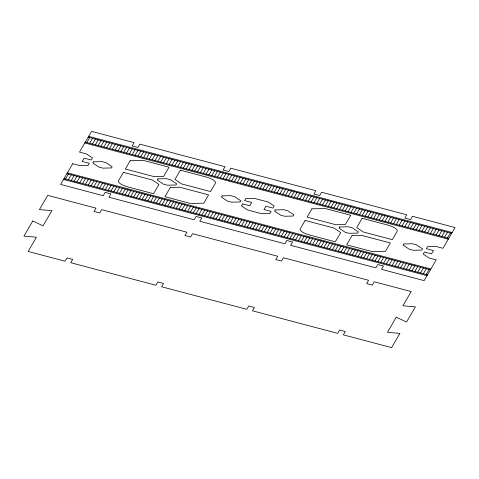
<?xml version="1.0" encoding="UTF-8"?>
<svg xmlns="http://www.w3.org/2000/svg" width="479" height="479" viewBox="0 0 479 479"><rect width="100%" height="100%" fill="white"/><g stroke="black" fill="none" stroke-linecap="round" stroke-linejoin="round"><path stroke-width="0.72" d="M65.533 179.032L68.437 174.057M86.795 142.55L89.699 137.575M68.377 179.787L71.275 174.811M89.639 143.305L92.537 138.329M71.215 180.535L74.113 175.559M92.477 144.053L95.375 139.078M74.053 181.29L76.951 176.314M95.315 144.808L98.213 139.832M76.891 182.038L79.795 177.062M98.159 145.556L101.057 140.581M79.736 182.792L82.633 177.817M100.997 146.311L103.895 141.335M82.574 183.541L85.472 178.565M103.835 147.059L106.733 142.083M85.412 184.295L88.316 179.32M106.673 147.813L109.577 142.838M88.256 185.044L91.154 180.068M109.517 148.562L112.415 143.586M91.094 185.798L93.992 180.822M112.355 149.316L115.253 144.341M93.932 186.547L96.83 181.571M115.194 150.065L118.091 145.089M96.77 187.301L99.674 182.325M118.038 150.819L120.936 145.844M99.614 188.049L102.512 183.074M120.876 151.568L123.774 146.592M102.452 188.804L105.35 183.828M123.714 152.322L126.612 147.346M105.29 189.552L108.194 184.577M126.552 153.07L129.456 148.095M108.134 190.307L111.032 185.331M129.396 153.825L132.294 148.849M110.972 191.055L113.87 186.08M132.234 154.573L135.132 149.598M113.81 191.81L116.708 186.834M135.072 155.328L137.97 150.352M116.648 192.558L119.552 187.582M137.916 156.076L140.814 151.101M119.493 193.312L122.39 188.337M140.754 156.831L143.652 151.855M122.331 194.061L125.229 189.085M143.592 157.579L146.49 152.603M125.169 194.815L128.073 189.84M146.43 158.333L149.334 153.358M128.013 195.564L130.911 190.588M149.274 159.082L152.172 154.106M130.851 196.318L133.749 191.343M152.112 159.836L155.01 154.861M133.689 197.067L136.587 192.091M154.951 160.585L157.848 155.609M136.527 197.821L139.431 192.845M157.795 161.339L160.693 156.364M139.371 198.569L142.269 193.594M160.633 162.088L163.531 157.112M142.209 199.324L145.107 194.348M163.471 162.842L166.369 157.866M145.047 200.072L147.951 195.103M166.309 163.59L169.213 158.615M147.891 200.827L150.789 195.851M169.153 164.345L172.051 159.369M150.729 201.575L153.627 196.606M171.991 165.093L174.889 160.124M153.567 202.33L156.465 197.354M174.829 165.848L177.727 160.872M156.405 203.078L159.309 198.108M177.673 166.596L180.571 161.627M159.25 203.832L162.147 198.857M180.511 167.351L183.409 162.375M162.088 204.581L164.986 199.611M183.349 168.099L186.247 163.129M164.926 205.335L167.83 200.36M186.187 168.853L189.091 163.878M167.77 206.084L170.668 201.114M189.031 169.602L191.929 164.632M170.608 206.838L173.506 201.863M191.869 170.356L194.767 165.381M173.446 207.593L176.344 202.617M194.708 171.105L197.605 166.135M176.284 208.341L179.188 203.365M197.552 171.859L200.45 166.884M179.128 209.095L182.026 204.12M200.39 172.614L203.288 167.638M181.966 209.844L184.864 204.868M203.228 173.362L206.126 168.386M184.804 210.598L187.708 205.623M206.066 174.117L208.97 169.141M187.648 211.347L190.546 206.371M208.91 174.865L211.808 169.889M190.486 212.101L193.384 207.126M211.748 175.619L214.646 170.644M193.324 212.85L196.222 207.874M214.586 176.368L217.484 171.392M196.162 213.604L199.066 208.628M217.43 177.122L220.328 172.147M199.007 214.352L201.904 209.377M220.268 177.871L223.166 172.895M201.845 215.107L204.743 210.131M223.106 178.625L226.004 173.649M204.683 215.855L207.587 210.88M225.944 179.374L228.848 174.398M207.527 216.61L210.425 211.634M228.788 180.128L231.686 175.152M210.365 217.358L213.263 212.383M231.626 180.876L234.524 175.901M213.203 218.113L216.101 213.137M234.465 181.631L237.362 176.655M216.041 218.861L218.945 213.885M237.309 182.379L240.207 177.404M218.885 219.616L221.783 214.64M240.147 183.134L243.045 178.158M221.723 220.364L224.621 215.388M242.985 183.882L245.883 178.906M224.561 221.118L227.465 216.143M245.823 184.637L248.727 179.661M227.405 221.867L230.303 216.891M248.667 185.385L251.565 180.409M230.243 222.621L233.141 217.646M251.505 186.139L254.403 181.164M233.081 223.37L235.979 218.394M254.343 186.888L257.241 181.912M235.919 224.124L238.823 219.148M257.187 187.642L260.085 182.667M238.764 224.873L241.661 219.897M260.025 188.391L262.923 183.415M241.602 225.627L244.5 220.651M262.863 189.145L265.761 184.17M244.44 226.375L247.344 221.4M265.701 189.894L268.605 184.918M247.284 227.13L250.182 222.154M268.545 190.648L271.443 185.672M250.122 227.878L253.02 222.903M271.383 191.396L274.281 186.421M252.96 228.633L255.858 223.657M274.222 192.151L277.119 187.175M255.798 229.381L258.702 224.406M277.066 192.899L279.964 187.924M258.642 230.136L261.54 225.16M279.904 193.654L282.802 188.678M261.48 230.884L264.378 225.914M282.742 194.402L285.64 189.427M264.318 231.638L267.222 226.663M285.58 195.157L288.484 190.181M267.162 232.387L270.06 227.417M288.424 195.905L291.322 190.935M270 233.141L272.898 228.166M291.262 196.659L294.16 191.684M272.838 233.89L275.736 228.92M294.1 197.408L296.998 192.438M275.676 234.644L278.58 229.669M296.944 198.162L299.842 193.187M278.521 235.393L281.418 230.423M299.782 198.911L302.68 193.941M281.359 236.147L284.257 231.171M302.62 199.665L305.518 194.69M284.197 236.895L287.101 231.926M305.458 200.414L308.362 195.444M287.041 237.65L289.939 232.674M308.302 201.168L311.2 196.192M289.879 238.404L292.777 233.429M311.14 201.916L314.038 196.947M292.717 239.153L295.615 234.177M313.979 202.671L316.882 197.695M295.561 239.907L298.459 234.932M316.823 203.425L319.721 198.45M298.399 240.656L301.297 235.68M319.661 204.174L322.559 199.198M301.237 241.41L304.135 236.434M322.499 204.928L325.397 199.953M304.075 242.158L306.979 237.183M325.337 205.677L328.241 200.701M306.919 242.913L309.817 237.937M328.181 206.431L331.079 201.455M309.757 243.661L312.655 238.686M331.019 207.179L333.917 202.204M312.595 244.416L315.493 239.44M333.857 207.934L336.761 202.958M315.439 245.164L318.337 240.189M336.701 208.682L339.599 203.707M318.278 245.919L321.175 240.943M339.539 209.437L342.437 204.461M321.116 246.667L324.014 241.691M342.377 210.185L345.275 205.21M323.954 247.421L326.858 242.446M345.215 210.94L348.119 205.964M326.798 248.17L329.696 243.194M348.059 211.688L350.957 206.712M329.636 248.924L332.534 243.949M350.897 212.442L353.795 207.467M332.474 249.673L335.372 244.697M353.736 213.191L356.639 208.215M335.318 250.427L338.216 245.452M356.58 213.945L359.478 208.97M338.156 251.176L341.054 246.2M359.418 214.694L362.316 209.718M340.994 251.93L343.892 246.954M362.256 215.448L365.154 210.473M343.832 252.678L346.736 247.703M365.094 216.197L367.998 211.221M346.676 253.433L349.574 248.457M367.938 216.951L370.836 211.975M349.514 254.181L352.412 249.206M370.776 217.7L373.674 212.724M352.352 254.936L355.25 249.96M373.614 218.454L376.518 213.478M355.196 255.684L358.094 250.709M376.458 219.202L379.356 214.227M358.035 256.439L360.932 251.463M379.296 219.957L382.194 214.981M360.873 257.187L363.771 252.211M382.134 220.705L385.032 215.73M363.711 257.942L366.615 252.966M384.972 221.46L387.876 216.484M366.555 258.69L369.453 253.714M387.816 222.208L390.714 217.232M369.393 259.444L372.291 254.469M390.654 222.963L393.552 217.987M372.231 260.193L375.129 255.217M393.493 223.711L396.396 218.735M375.075 260.947L377.973 255.972M396.337 224.465L399.235 219.49M377.913 261.696L380.811 256.726M399.175 225.214L402.073 220.238M380.751 262.45L383.649 257.474M402.013 225.968L404.911 220.993M383.589 263.199L386.493 258.229M404.851 226.717L407.755 221.747M386.433 263.953L389.331 258.977M407.695 227.471L410.593 222.496M389.271 264.701L392.169 259.732M410.533 228.22L413.431 223.25M392.109 265.456L395.007 260.48M413.371 228.974L416.275 223.998M394.953 266.204L397.851 261.235M416.215 229.722L419.113 224.753M397.792 266.959L400.689 261.983M419.053 230.477L421.951 225.501M400.63 267.707L403.528 262.737M421.891 231.225L424.789 226.256M403.468 268.462L406.372 263.486M424.729 231.98L427.633 227.004M406.312 269.21L409.21 264.24M427.573 232.728L430.471 227.759M409.15 269.964L412.048 264.989M430.411 233.483L433.309 228.507M411.988 270.719L414.886 265.743M433.25 234.231L436.153 229.261M414.832 271.467L417.73 266.492M436.094 234.985L438.992 230.01M417.67 272.222L420.568 267.246M438.932 235.74L441.83 230.764M420.508 272.97L423.406 267.995M441.77 236.488L444.668 231.513M423.346 273.725L426.25 268.749M444.608 237.243L447.512 232.267M426.19 274.473L429.088 269.497M447.452 237.991L450.35 233.016M88.657 136.341L452.152 232.537M88.172 137.174L451.667 233.363M85.274 142.149L448.769 238.338M84.795 142.976L448.284 239.171M67.395 172.823L430.89 269.018M66.91 173.655L430.405 269.845M64.012 178.631L427.507 274.82M63.527 179.457L427.023 275.653M32.8 220.945L23.95 236.123L36.428 237.213L28.135 251.439L65.054 261.211L66.988 257.894L72.664 259.396L70.73 262.714L155.926 285.256L157.86 281.939L163.537 283.442L161.603 286.759L246.799 309.302L248.733 305.985L254.409 307.488L252.481 310.805L337.671 333.354L339.605 330.037L345.287 331.54L343.353 334.857L391.63 347.628L399.917 333.408L387.445 332.318L396.289 317.134L406.533 322.056L415.383 306.877L402.905 305.782L411.198 291.561L374.279 281.79L372.345 285.107L366.669 283.604L368.596 280.287L283.406 257.744L281.472 261.061L275.79 259.558L277.724 256.241L192.534 233.692L190.6 237.009L184.918 235.506L186.852 232.189L101.656 209.646L99.728 212.963L94.046 211.461L95.98 208.143L47.702 195.366L39.416 209.592L51.888 210.682L43.038 225.866L32.8 220.945M72.712 163.704L60.629 184.433L103.23 195.707L105.158 192.39L110.841 193.893L108.907 197.21L194.103 219.753L196.031 216.436L201.713 217.939L199.779 221.256L284.975 243.805L286.909 240.488L292.585 241.991L290.651 245.308L375.847 267.851L377.781 264.534L383.457 266.037L381.529 269.354L424.125 280.628L436.201 259.899L429.106 258.019L423.214 254.068L424.424 251.996L431.519 253.876L433.453 250.559L426.352 248.679L427.561 246.607L435.872 246.41L442.967 248.29L455.05 227.561L412.455 216.286L410.521 219.604L404.839 218.101L406.773 214.784L321.583 192.241L319.649 195.558L313.967 194.055L315.901 190.738L230.704 168.195L228.776 171.512L223.094 170.009L225.028 166.692L139.832 144.143L137.898 147.46L132.222 145.957L134.156 142.64L91.555 131.372L79.478 152.094L86.573 153.975L92.465 157.926L91.261 159.998L84.16 158.124L82.226 161.441L89.328 163.315L88.118 165.393L79.813 165.584L72.712 163.704M93.477 161.824L92.788 162.998L98.884 167.081L102.901 168.147L111.493 167.943L112.176 166.776L106.081 162.686L102.069 161.621L93.477 161.824M123.402 172.338L118.57 180.625A11.801 3.682 13.1 0 0 128.001 186.948L153.555 193.714L158.956 184.451L152.286 179.978L123.402 172.338M130.168 160.728L125.336 169.021L154.22 176.661L163.62 176.446L169.021 167.183L143.46 160.417L130.168 160.728M157.956 178.889L157.274 180.062L163.369 184.146L167.387 185.211L175.979 185.008L176.661 183.84L170.566 179.751L166.548 178.685L157.956 178.889M170.314 187.457L164.914 196.719L190.474 203.485L203.767 203.174L208.599 194.881L179.715 187.235L170.314 187.457M180.379 170.189L174.979 179.451L181.643 183.918L210.532 191.564L215.364 183.271A11.801 3.682 13.1 0 0 205.934 176.949L180.379 170.189M222.094 195.863L221.412 197.037L227.507 201.12L231.525 202.186L240.117 201.982L240.799 200.809L234.704 196.725L230.686 195.66L222.094 195.863M242.673 203.898L241.47 205.97L247.356 209.922L261.558 213.682L269.863 213.484L271.072 211.413L263.971 209.533L265.905 206.215L273.006 208.096L274.216 206.024L268.324 202.072L254.121 198.312L245.817 198.51L244.607 200.581L251.709 202.461L249.775 205.778L242.673 203.898M275.221 209.922L274.539 211.095L280.628 215.179L284.646 216.245L293.238 216.041L293.92 214.867L287.831 210.784L283.813 209.718L275.221 209.922M305.153 220.43L300.321 228.722A11.801 3.682 13.1 0 0 309.745 235.045L335.3 241.811L340.701 232.549L334.037 228.076L305.153 220.43M311.913 208.826L307.081 217.113L335.971 224.759L345.365 224.537L350.766 215.275L325.205 208.515L311.913 208.826M339.707 226.986L339.018 228.16L345.114 232.243L349.131 233.309L357.723 233.105L358.406 231.932L352.31 227.848L348.299 226.783L339.707 226.986M352.059 235.554L346.664 244.817L372.219 251.577L385.511 251.265L390.343 242.979L361.459 235.333L352.059 235.554M362.124 218.28L356.729 227.543L363.393 232.016L392.277 239.662L397.109 231.369A11.801 3.682 13.1 0 0 387.685 225.046L362.124 218.28M403.845 243.961L403.162 245.128L409.252 249.218L413.269 250.283L421.861 250.08L422.544 248.906L416.455 244.823L412.437 243.757L403.845 243.961"/></g></svg>
